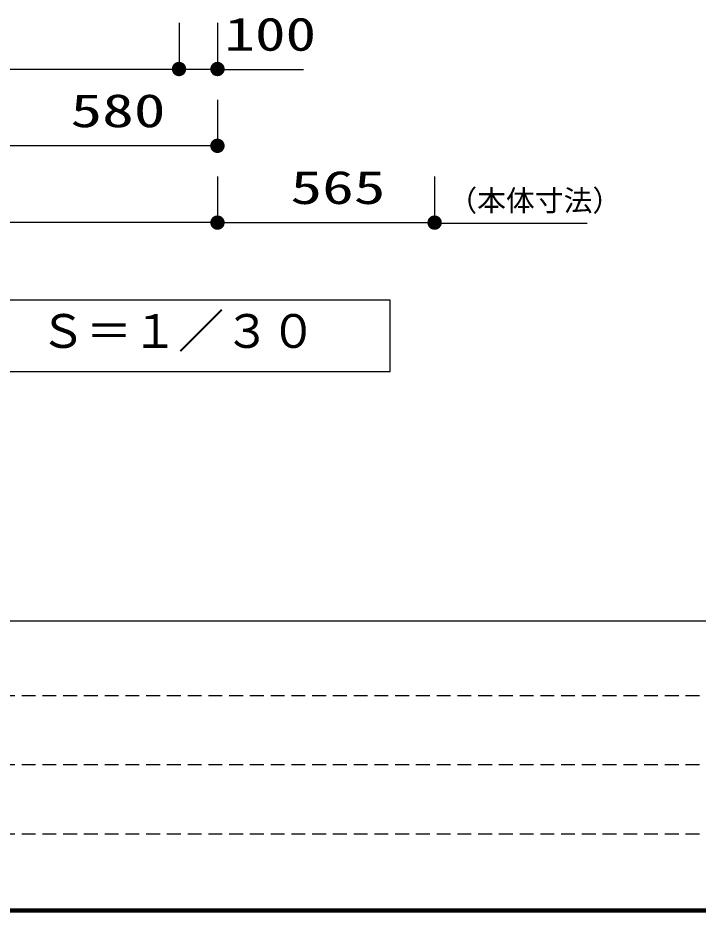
# Model space of a CAD drawing. Units: millimetres, scale not verified. Extents: x -9622 to 7696, y -6818 to 5260.
# Drawn here: x -5108 to -3338, y -6325 to -3996 of the extents above; entities that cross this region are included whole.
import ezdxf
from ezdxf.enums import TextEntityAlignment as Align

# ---------------------------------------------------------------- set-up
doc = ezdxf.new("R2010")
doc.units = ezdxf.units.MM
doc.header["$LTSCALE"] = 30
doc.linetypes.add('DASHED1', pattern=[1.8, 1.2, -0.6])
for name, color, linetype, lineweight in [('0-1_KIKI', 3, 'Continuous', 25), ('0-6_SUNPO', 7, 'Continuous', 25), ('0-8_FUTA', 7, 'Continuous', 25)]:
    doc.layers.add(name, color=color, linetype=linetype, lineweight=lineweight)
doc.styles.add('MS Gothic', font='')
doc.styles.add('ＭＳ ゴシック', font='')
doc.styles.get('MS Gothic').set_extended_font_data('MS Gothic')
doc.styles.get('ＭＳ ゴシック').set_extended_font_data('MS Gothic')

msp = doc.modelspace()

# ---------------------------------------------------------------- linework, layer by layer
at = {"layer": '0-1_KIKI'}
msp.add_lwpolyline([(-4139.2, -4917.32), (-4139.2, -4731.01), (-6168.53, -4731.01), (-6168.53, -4917.32)], close=True, dxfattribs=at)
at = {"layer": '0-6_SUNPO', "color": 4}
for p, q in [((-4688.91, -4009.37), (-4688.91, -4129.37)), ((-4688.91, -4009.37), (-4688.91, -4129.37)), ((-4588.91, -4009.37), (-4588.91, -4129.37)), ((-6268.91, -4129.37), (-4688.91, -4129.37)), ((-4688.91, -4129.37), (-4588.91, -4129.37)), ((-4588.91, -4130.87), (-4364.84, -4130.87)), ((-4588.91, -4209.37), (-4588.91, -4329.37)), ((-4588.91, -4329.37), (-5168.91, -4329.37)), ((-4588.91, -4409.37), (-4588.91, -4529.37)), ((-4588.91, -4409.37), (-4588.91, -4529.37)), ((-4023.76, -4409.37), (-4023.76, -4529.37)), ((-4588.91, -4529.37), (-6368.91, -4529.37)), ((-4588.91, -4529.37), (-4023.76, -4529.37)), ((-4023.76, -4530.87), (-3626.88, -4530.87))]:
    msp.add_line(p, q, dxfattribs=at)
at = {"layer": '0-6_SUNPO'}
for points in [[(-4704.5, -4118.95), (-4688.91, -4129.37), (-4706.23, -4122.2)], [(-4704.5, -4118.95), (-4688.91, -4129.37), (-4706.23, -4122.2)], [(-4702.17, -4116.11), (-4688.91, -4129.37), (-4704.5, -4118.95)], [(-4702.17, -4116.11), (-4688.91, -4129.37), (-4704.5, -4118.95)], [(-4699.33, -4113.78), (-4688.91, -4129.37), (-4702.17, -4116.11)], [(-4699.33, -4113.78), (-4688.91, -4129.37), (-4702.17, -4116.11)], [(-4696.08, -4112.05), (-4688.91, -4129.37), (-4699.33, -4113.78)], [(-4696.08, -4112.05), (-4688.91, -4129.37), (-4699.33, -4113.78)], [(-4692.57, -4110.98), (-4688.91, -4129.37), (-4696.08, -4112.05)], [(-4692.57, -4110.98), (-4688.91, -4129.37), (-4696.08, -4112.05)], [(-4688.91, -4110.62), (-4688.91, -4129.37), (-4692.57, -4110.98)], [(-4688.91, -4110.62), (-4688.91, -4129.37), (-4692.57, -4110.98)], [(-4685.25, -4110.98), (-4688.91, -4129.37), (-4688.91, -4110.62)], [(-4685.25, -4110.98), (-4688.91, -4129.37), (-4688.91, -4110.62)], [(-4681.73, -4112.05), (-4688.91, -4129.37), (-4685.25, -4110.98)], [(-4681.73, -4112.05), (-4688.91, -4129.37), (-4685.25, -4110.98)], [(-4678.49, -4113.78), (-4688.91, -4129.37), (-4681.73, -4112.05)], [(-4678.49, -4113.78), (-4688.91, -4129.37), (-4681.73, -4112.05)], [(-4675.65, -4116.11), (-4688.91, -4129.37), (-4678.49, -4113.78)], [(-4675.65, -4116.11), (-4688.91, -4129.37), (-4678.49, -4113.78)], [(-4673.32, -4118.95), (-4688.91, -4129.37), (-4675.65, -4116.11)], [(-4673.32, -4118.95), (-4688.91, -4129.37), (-4675.65, -4116.11)], [(-4671.59, -4122.2), (-4688.91, -4129.37), (-4673.32, -4118.95)], [(-4671.59, -4122.2), (-4688.91, -4129.37), (-4673.32, -4118.95)], [(-4604.5, -4118.95), (-4588.91, -4129.37), (-4606.23, -4122.2)], [(-4602.17, -4116.11), (-4588.91, -4129.37), (-4604.5, -4118.95)], [(-4599.33, -4113.78), (-4588.91, -4129.37), (-4602.17, -4116.11)], [(-4596.08, -4112.05), (-4588.91, -4129.37), (-4599.33, -4113.78)], [(-4592.57, -4110.98), (-4588.91, -4129.37), (-4596.08, -4112.05)], [(-4588.91, -4110.62), (-4588.91, -4129.37), (-4592.57, -4110.98)], [(-4585.25, -4110.98), (-4588.91, -4129.37), (-4588.91, -4110.62)], [(-4581.73, -4112.05), (-4588.91, -4129.37), (-4585.25, -4110.98)], [(-4578.49, -4113.78), (-4588.91, -4129.37), (-4581.73, -4112.05)], [(-4575.65, -4116.11), (-4588.91, -4129.37), (-4578.49, -4113.78)], [(-4573.32, -4118.95), (-4588.91, -4129.37), (-4575.65, -4116.11)], [(-4571.59, -4122.2), (-4588.91, -4129.37), (-4573.32, -4118.95)], [(-4707.3, -4125.71), (-4688.91, -4129.37), (-4707.66, -4129.37)], [(-4707.3, -4125.71), (-4688.91, -4129.37), (-4707.66, -4129.37)], [(-4707.66, -4129.37), (-4688.91, -4129.37), (-4707.3, -4133.03)], [(-4707.66, -4129.37), (-4688.91, -4129.37), (-4707.3, -4133.03)], [(-4706.23, -4122.2), (-4688.91, -4129.37), (-4707.3, -4125.71)], [(-4706.23, -4122.2), (-4688.91, -4129.37), (-4707.3, -4125.71)], [(-4707.3, -4133.03), (-4688.91, -4129.37), (-4706.23, -4136.55)], [(-4707.3, -4133.03), (-4688.91, -4129.37), (-4706.23, -4136.55)], [(-4706.23, -4136.55), (-4688.91, -4129.37), (-4704.5, -4139.79)], [(-4706.23, -4136.55), (-4688.91, -4129.37), (-4704.5, -4139.79)], [(-4704.5, -4139.79), (-4688.91, -4129.37), (-4702.17, -4142.63)], [(-4704.5, -4139.79), (-4688.91, -4129.37), (-4702.17, -4142.63)], [(-4702.17, -4142.63), (-4688.91, -4129.37), (-4699.33, -4144.96)], [(-4702.17, -4142.63), (-4688.91, -4129.37), (-4699.33, -4144.96)], [(-4699.33, -4144.96), (-4688.91, -4129.37), (-4696.08, -4146.69)], [(-4699.33, -4144.96), (-4688.91, -4129.37), (-4696.08, -4146.69)], [(-4696.08, -4146.69), (-4688.91, -4129.37), (-4692.57, -4147.76)], [(-4696.08, -4146.69), (-4688.91, -4129.37), (-4692.57, -4147.76)], [(-4692.57, -4147.76), (-4688.91, -4129.37), (-4688.91, -4148.12)], [(-4692.57, -4147.76), (-4688.91, -4129.37), (-4688.91, -4148.12)], [(-4670.52, -4125.71), (-4688.91, -4129.37), (-4671.59, -4122.2)], [(-4670.52, -4125.71), (-4688.91, -4129.37), (-4671.59, -4122.2)], [(-4670.16, -4129.37), (-4688.91, -4129.37), (-4670.52, -4125.71)], [(-4670.16, -4129.37), (-4688.91, -4129.37), (-4670.52, -4125.71)], [(-4688.91, -4148.12), (-4688.91, -4129.37), (-4685.25, -4147.76)], [(-4685.25, -4147.76), (-4688.91, -4129.37), (-4681.73, -4146.69)], [(-4681.73, -4146.69), (-4688.91, -4129.37), (-4678.49, -4144.96)], [(-4678.49, -4144.96), (-4688.91, -4129.37), (-4675.65, -4142.63)], [(-4675.65, -4142.63), (-4688.91, -4129.37), (-4673.32, -4139.79)], [(-4673.32, -4139.79), (-4688.91, -4129.37), (-4671.59, -4136.55)], [(-4671.59, -4136.55), (-4688.91, -4129.37), (-4670.52, -4133.03)], [(-4670.52, -4133.03), (-4688.91, -4129.37), (-4670.16, -4129.37)], [(-4688.91, -4148.12), (-4688.91, -4129.37), (-4685.25, -4147.76)], [(-4685.25, -4147.76), (-4688.91, -4129.37), (-4681.73, -4146.69)], [(-4681.73, -4146.69), (-4688.91, -4129.37), (-4678.49, -4144.96)], [(-4678.49, -4144.96), (-4688.91, -4129.37), (-4675.65, -4142.63)], [(-4675.65, -4142.63), (-4688.91, -4129.37), (-4673.32, -4139.79)], [(-4673.32, -4139.79), (-4688.91, -4129.37), (-4671.59, -4136.55)], [(-4671.59, -4136.55), (-4688.91, -4129.37), (-4670.52, -4133.03)], [(-4670.52, -4133.03), (-4688.91, -4129.37), (-4670.16, -4129.37)], [(-4607.3, -4125.71), (-4588.91, -4129.37), (-4607.66, -4129.37)], [(-4607.66, -4129.37), (-4588.91, -4129.37), (-4607.3, -4133.03)], [(-4606.23, -4122.2), (-4588.91, -4129.37), (-4607.3, -4125.71)], [(-4607.3, -4133.03), (-4588.91, -4129.37), (-4606.23, -4136.55)], [(-4606.23, -4136.55), (-4588.91, -4129.37), (-4604.5, -4139.79)], [(-4604.5, -4139.79), (-4588.91, -4129.37), (-4602.17, -4142.63)], [(-4602.17, -4142.63), (-4588.91, -4129.37), (-4599.33, -4144.96)], [(-4599.33, -4144.96), (-4588.91, -4129.37), (-4596.08, -4146.69)], [(-4596.08, -4146.69), (-4588.91, -4129.37), (-4592.57, -4147.76)], [(-4592.57, -4147.76), (-4588.91, -4129.37), (-4588.91, -4148.12)], [(-4570.52, -4125.71), (-4588.91, -4129.37), (-4571.59, -4122.2)], [(-4570.16, -4129.37), (-4588.91, -4129.37), (-4570.52, -4125.71)], [(-4588.91, -4148.12), (-4588.91, -4129.37), (-4585.25, -4147.76)], [(-4585.25, -4147.76), (-4588.91, -4129.37), (-4581.73, -4146.69)], [(-4581.73, -4146.69), (-4588.91, -4129.37), (-4578.49, -4144.96)], [(-4578.49, -4144.96), (-4588.91, -4129.37), (-4575.65, -4142.63)], [(-4575.65, -4142.63), (-4588.91, -4129.37), (-4573.32, -4139.79)], [(-4573.32, -4139.79), (-4588.91, -4129.37), (-4571.59, -4136.55)], [(-4571.59, -4136.55), (-4588.91, -4129.37), (-4570.52, -4133.03)], [(-4570.52, -4133.03), (-4588.91, -4129.37), (-4570.16, -4129.37)], [(-4607.3, -4325.71), (-4588.91, -4329.37), (-4607.66, -4329.37)], [(-4607.66, -4329.37), (-4588.91, -4329.37), (-4607.3, -4333.03)], [(-4606.23, -4322.2), (-4588.91, -4329.37), (-4607.3, -4325.71)], [(-4607.3, -4333.03), (-4588.91, -4329.37), (-4606.23, -4336.55)], [(-4604.5, -4318.95), (-4588.91, -4329.37), (-4606.23, -4322.2)], [(-4606.23, -4336.55), (-4588.91, -4329.37), (-4604.5, -4339.79)], [(-4602.17, -4316.11), (-4588.91, -4329.37), (-4604.5, -4318.95)], [(-4604.5, -4339.79), (-4588.91, -4329.37), (-4602.17, -4342.63)], [(-4599.33, -4313.78), (-4588.91, -4329.37), (-4602.17, -4316.11)], [(-4602.17, -4342.63), (-4588.91, -4329.37), (-4599.33, -4344.96)], [(-4596.08, -4312.05), (-4588.91, -4329.37), (-4599.33, -4313.78)], [(-4599.33, -4344.96), (-4588.91, -4329.37), (-4596.08, -4346.69)], [(-4592.57, -4310.98), (-4588.91, -4329.37), (-4596.08, -4312.05)], [(-4596.08, -4346.69), (-4588.91, -4329.37), (-4592.57, -4347.76)], [(-4588.91, -4310.62), (-4588.91, -4329.37), (-4592.57, -4310.98)], [(-4592.57, -4347.76), (-4588.91, -4329.37), (-4588.91, -4348.12)], [(-4585.25, -4310.98), (-4588.91, -4329.37), (-4588.91, -4310.62)], [(-4581.73, -4312.05), (-4588.91, -4329.37), (-4585.25, -4310.98)], [(-4578.49, -4313.78), (-4588.91, -4329.37), (-4581.73, -4312.05)], [(-4575.65, -4316.11), (-4588.91, -4329.37), (-4578.49, -4313.78)], [(-4573.32, -4318.95), (-4588.91, -4329.37), (-4575.65, -4316.11)], [(-4571.59, -4322.2), (-4588.91, -4329.37), (-4573.32, -4318.95)], [(-4570.52, -4325.71), (-4588.91, -4329.37), (-4571.59, -4322.2)], [(-4570.16, -4329.37), (-4588.91, -4329.37), (-4570.52, -4325.71)], [(-4588.91, -4348.12), (-4588.91, -4329.37), (-4585.25, -4347.76)], [(-4585.25, -4347.76), (-4588.91, -4329.37), (-4581.73, -4346.69)], [(-4581.73, -4346.69), (-4588.91, -4329.37), (-4578.49, -4344.96)], [(-4578.49, -4344.96), (-4588.91, -4329.37), (-4575.65, -4342.63)], [(-4575.65, -4342.63), (-4588.91, -4329.37), (-4573.32, -4339.79)], [(-4573.32, -4339.79), (-4588.91, -4329.37), (-4571.59, -4336.55)], [(-4571.59, -4336.55), (-4588.91, -4329.37), (-4570.52, -4333.03)], [(-4570.52, -4333.03), (-4588.91, -4329.37), (-4570.16, -4329.37)], [(-4602.17, -4516.11), (-4588.91, -4529.37), (-4604.5, -4518.95)], [(-4602.17, -4516.11), (-4588.91, -4529.37), (-4604.5, -4518.95)], [(-4599.33, -4513.78), (-4588.91, -4529.37), (-4602.17, -4516.11)], [(-4599.33, -4513.78), (-4588.91, -4529.37), (-4602.17, -4516.11)], [(-4596.08, -4512.05), (-4588.91, -4529.37), (-4599.33, -4513.78)], [(-4596.08, -4512.05), (-4588.91, -4529.37), (-4599.33, -4513.78)], [(-4592.57, -4510.98), (-4588.91, -4529.37), (-4596.08, -4512.05)], [(-4592.57, -4510.98), (-4588.91, -4529.37), (-4596.08, -4512.05)], [(-4588.91, -4510.62), (-4588.91, -4529.37), (-4592.57, -4510.98)], [(-4588.91, -4510.62), (-4588.91, -4529.37), (-4592.57, -4510.98)], [(-4585.25, -4510.98), (-4588.91, -4529.37), (-4588.91, -4510.62)], [(-4585.25, -4510.98), (-4588.91, -4529.37), (-4588.91, -4510.62)], [(-4581.73, -4512.05), (-4588.91, -4529.37), (-4585.25, -4510.98)], [(-4581.73, -4512.05), (-4588.91, -4529.37), (-4585.25, -4510.98)], [(-4578.49, -4513.78), (-4588.91, -4529.37), (-4581.73, -4512.05)], [(-4578.49, -4513.78), (-4588.91, -4529.37), (-4581.73, -4512.05)], [(-4575.65, -4516.11), (-4588.91, -4529.37), (-4578.49, -4513.78)], [(-4575.65, -4516.11), (-4588.91, -4529.37), (-4578.49, -4513.78)], [(-4573.32, -4518.95), (-4588.91, -4529.37), (-4575.65, -4516.11)], [(-4573.32, -4518.95), (-4588.91, -4529.37), (-4575.65, -4516.11)], [(-4037.01, -4516.11), (-4023.76, -4529.37), (-4039.35, -4518.95)], [(-4034.17, -4513.78), (-4023.76, -4529.37), (-4037.01, -4516.11)], [(-4030.93, -4512.05), (-4023.76, -4529.37), (-4034.17, -4513.78)], [(-4027.41, -4510.98), (-4023.76, -4529.37), (-4030.93, -4512.05)], [(-4023.76, -4510.62), (-4023.76, -4529.37), (-4027.41, -4510.98)], [(-4020.1, -4510.98), (-4023.76, -4529.37), (-4023.76, -4510.62)], [(-4016.58, -4512.05), (-4023.76, -4529.37), (-4020.1, -4510.98)], [(-4013.34, -4513.78), (-4023.76, -4529.37), (-4016.58, -4512.05)], [(-4010.5, -4516.11), (-4023.76, -4529.37), (-4013.34, -4513.78)], [(-4008.17, -4518.95), (-4023.76, -4529.37), (-4010.5, -4516.11)], [(-4607.3, -4525.71), (-4588.91, -4529.37), (-4607.66, -4529.37)], [(-4607.3, -4525.71), (-4588.91, -4529.37), (-4607.66, -4529.37)], [(-4607.66, -4529.37), (-4588.91, -4529.37), (-4607.3, -4533.03)], [(-4607.66, -4529.37), (-4588.91, -4529.37), (-4607.3, -4533.03)], [(-4606.23, -4522.2), (-4588.91, -4529.37), (-4607.3, -4525.71)], [(-4606.23, -4522.2), (-4588.91, -4529.37), (-4607.3, -4525.71)], [(-4607.3, -4533.03), (-4588.91, -4529.37), (-4606.23, -4536.55)], [(-4607.3, -4533.03), (-4588.91, -4529.37), (-4606.23, -4536.55)], [(-4604.5, -4518.95), (-4588.91, -4529.37), (-4606.23, -4522.2)], [(-4604.5, -4518.95), (-4588.91, -4529.37), (-4606.23, -4522.2)], [(-4606.23, -4536.55), (-4588.91, -4529.37), (-4604.5, -4539.79)], [(-4606.23, -4536.55), (-4588.91, -4529.37), (-4604.5, -4539.79)], [(-4604.5, -4539.79), (-4588.91, -4529.37), (-4602.17, -4542.63)], [(-4604.5, -4539.79), (-4588.91, -4529.37), (-4602.17, -4542.63)], [(-4602.17, -4542.63), (-4588.91, -4529.37), (-4599.33, -4544.96)], [(-4602.17, -4542.63), (-4588.91, -4529.37), (-4599.33, -4544.96)], [(-4599.33, -4544.96), (-4588.91, -4529.37), (-4596.08, -4546.69)], [(-4599.33, -4544.96), (-4588.91, -4529.37), (-4596.08, -4546.69)], [(-4596.08, -4546.69), (-4588.91, -4529.37), (-4592.57, -4547.76)], [(-4596.08, -4546.69), (-4588.91, -4529.37), (-4592.57, -4547.76)], [(-4592.57, -4547.76), (-4588.91, -4529.37), (-4588.91, -4548.12)], [(-4592.57, -4547.76), (-4588.91, -4529.37), (-4588.91, -4548.12)], [(-4571.59, -4522.2), (-4588.91, -4529.37), (-4573.32, -4518.95)], [(-4571.59, -4522.2), (-4588.91, -4529.37), (-4573.32, -4518.95)], [(-4570.52, -4525.71), (-4588.91, -4529.37), (-4571.59, -4522.2)], [(-4570.52, -4525.71), (-4588.91, -4529.37), (-4571.59, -4522.2)], [(-4570.16, -4529.37), (-4588.91, -4529.37), (-4570.52, -4525.71)], [(-4570.16, -4529.37), (-4588.91, -4529.37), (-4570.52, -4525.71)], [(-4588.91, -4548.12), (-4588.91, -4529.37), (-4585.25, -4547.76)], [(-4585.25, -4547.76), (-4588.91, -4529.37), (-4581.73, -4546.69)], [(-4581.73, -4546.69), (-4588.91, -4529.37), (-4578.49, -4544.96)], [(-4578.49, -4544.96), (-4588.91, -4529.37), (-4575.65, -4542.63)], [(-4575.65, -4542.63), (-4588.91, -4529.37), (-4573.32, -4539.79)], [(-4573.32, -4539.79), (-4588.91, -4529.37), (-4571.59, -4536.55)], [(-4571.59, -4536.55), (-4588.91, -4529.37), (-4570.52, -4533.03)], [(-4570.52, -4533.03), (-4588.91, -4529.37), (-4570.16, -4529.37)], [(-4588.91, -4548.12), (-4588.91, -4529.37), (-4585.25, -4547.76)], [(-4585.25, -4547.76), (-4588.91, -4529.37), (-4581.73, -4546.69)], [(-4581.73, -4546.69), (-4588.91, -4529.37), (-4578.49, -4544.96)], [(-4578.49, -4544.96), (-4588.91, -4529.37), (-4575.65, -4542.63)], [(-4575.65, -4542.63), (-4588.91, -4529.37), (-4573.32, -4539.79)], [(-4573.32, -4539.79), (-4588.91, -4529.37), (-4571.59, -4536.55)], [(-4571.59, -4536.55), (-4588.91, -4529.37), (-4570.52, -4533.03)], [(-4570.52, -4533.03), (-4588.91, -4529.37), (-4570.16, -4529.37)], [(-4042.15, -4525.71), (-4023.76, -4529.37), (-4042.51, -4529.37)], [(-4042.51, -4529.37), (-4023.76, -4529.37), (-4042.15, -4533.03)], [(-4041.08, -4522.2), (-4023.76, -4529.37), (-4042.15, -4525.71)], [(-4042.15, -4533.03), (-4023.76, -4529.37), (-4041.08, -4536.55)], [(-4039.35, -4518.95), (-4023.76, -4529.37), (-4041.08, -4522.2)], [(-4041.08, -4536.55), (-4023.76, -4529.37), (-4039.35, -4539.79)], [(-4039.35, -4539.79), (-4023.76, -4529.37), (-4037.01, -4542.63)], [(-4037.01, -4542.63), (-4023.76, -4529.37), (-4034.17, -4544.96)], [(-4034.17, -4544.96), (-4023.76, -4529.37), (-4030.93, -4546.69)], [(-4030.93, -4546.69), (-4023.76, -4529.37), (-4027.41, -4547.76)], [(-4027.41, -4547.76), (-4023.76, -4529.37), (-4023.76, -4548.12)], [(-4006.43, -4522.2), (-4023.76, -4529.37), (-4008.17, -4518.95)], [(-4005.37, -4525.71), (-4023.76, -4529.37), (-4006.43, -4522.2)], [(-4005.01, -4529.37), (-4023.76, -4529.37), (-4005.37, -4525.71)], [(-4023.76, -4548.12), (-4023.76, -4529.37), (-4020.1, -4547.76)], [(-4020.1, -4547.76), (-4023.76, -4529.37), (-4016.58, -4546.69)], [(-4016.58, -4546.69), (-4023.76, -4529.37), (-4013.34, -4544.96)], [(-4013.34, -4544.96), (-4023.76, -4529.37), (-4010.5, -4542.63)], [(-4010.5, -4542.63), (-4023.76, -4529.37), (-4008.17, -4539.79)], [(-4008.17, -4539.79), (-4023.76, -4529.37), (-4006.43, -4536.55)], [(-4006.43, -4536.55), (-4023.76, -4529.37), (-4005.37, -4533.03)], [(-4005.37, -4533.03), (-4023.76, -4529.37), (-4005.01, -4529.37)]]:
    msp.add_solid(points, dxfattribs=at)
at = {"layer": '0-8_FUTA'}
for p, q in [((-8482.32, -5566.56), (7687.67, -5566.56)), ((7696.07, -6324.96), (-8490.72, -6324.96)), ((7695.47, -6324.36), (-8490.12, -6324.36)), ((7694.87, -6323.76), (-8489.52, -6323.76)), ((7694.27, -6323.16), (-8488.92, -6323.16)), ((7693.67, -6322.56), (-8488.32, -6322.56)), ((7693.07, -6321.96), (-8487.72, -6321.96)), ((7692.47, -6321.36), (-8487.12, -6321.36)), ((7691.87, -6320.76), (-8486.52, -6320.76)), ((7691.27, -6320.16), (-8485.92, -6320.16)), ((7690.67, -6319.56), (-8485.32, -6319.56)), ((7690.07, -6318.96), (-8484.72, -6318.96)), ((7689.47, -6318.36), (-8484.12, -6318.36)), ((7688.87, -6317.76), (-8483.52, -6317.76)), ((7688.27, -6317.16), (-8482.92, -6317.16)), ((-8482.32, -6316.56), (7687.67, -6316.56))]:
    msp.add_line(p, q, dxfattribs=at)
at = {"layer": '0-8_FUTA', "linetype": 'DASHED1'}
for p, q in [((-472.33, -5761.56), (-8482.32, -5761.56)), ((-472.33, -5941.56), (-8482.32, -5941.56)), ((-472.33, -6121.56), (-8482.32, -6121.56))]:
    msp.add_line(p, q, dxfattribs=at)

# ---------------------------------------------------------------- texts
at = {"layer": '0-1_KIKI', "color": 4, "style": 'MS Gothic'}
msp.add_text('Ｓ＝１／３０', height=87.98, dxfattribs=at).set_placement((-5051.45, -4881.95), align=Align.BOTTOM_LEFT)
at = {"layer": '0-6_SUNPO', "color": 3, "style": 'ＭＳ ゴシック'}
for s, width, p in [('100', 1.35, (-4570.7, -4107.7)), ('580', 1.4, (-4971.48, -4306.87)), ('565', 1.4, (-4398.9, -4506.87))]:
    msp.add_text(s, height=86.59, dxfattribs=dict(at, width=width)).set_placement(p, align=Align.BOTTOM_LEFT)
at = {"layer": '0-6_SUNPO', "color": 4, "style": 'MS Gothic'}
msp.add_text('（本体寸法）', height=54.99, dxfattribs=at).set_placement((-3987.94, -4515.87), align=Align.BOTTOM_LEFT)

doc.saveas('drawing.dxf')
